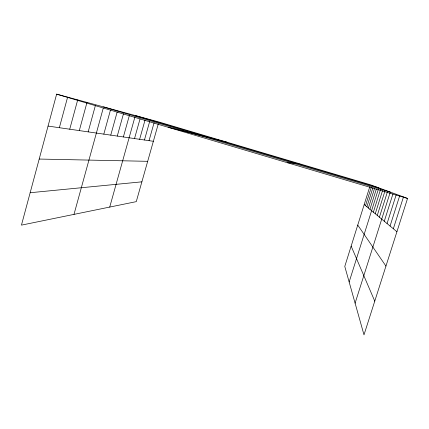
<?xml version="1.0" encoding="UTF-8"?>
<svg xmlns="http://www.w3.org/2000/svg" width="429" height="429" viewBox="0 0 429 429"><rect width="100%" height="100%" fill="white"/><g stroke="black" fill="none" stroke-linecap="round" stroke-linejoin="round"><path stroke-width="0.64" d="M369.798 186.674L344.782 266.42L363.996 334.861L407.55 198.434L370.399 184.76L158.832 121.959L56.639 94.139L21.45 225.128L136.272 201.641L158.285 123.895M59.352 127.708L67.616 97.126M69.734 129.209L77.703 99.871M79.306 130.593L87.001 102.402M88.165 131.875L95.426 105.389M73.997 214.377L103.228 108.194M103.813 134.132L110.441 110.146M110.757 135.135L117.176 112.001M117.267 136.079L123.488 113.712M123.37 136.958L129.408 115.321M109.727 207.068L134.974 116.833M134.524 138.567L140.042 118.892M139.629 139.307L144.991 120.243M144.455 140.004L149.667 121.525M149.029 140.664L154.091 122.737M365.503 205.668L371.294 187.216M366.897 206.826L372.876 187.795M368.372 208.049L374.549 188.406M369.937 209.347L376.319 189.06M349.152 281.982L378.399 189.119M373.364 212.183L380.802 188.588M375.246 213.749L382.539 190.621M377.257 215.417L385.215 190.213M379.408 217.203L387.457 191.747M355.099 303.174L390.283 192.079L103.582 106.918M384.282 221.246L392.991 193.79M387.055 223.547L396.139 194.943M390.063 226.04L399.758 195.565M393.339 228.759L403.48 196.938M30.153 192.728L141.881 181.832M39.2 159.052L147.694 161.315M287.403 162.725L299.018 163.572M48.059 126.078L153.362 141.291M168.179 127.29L227.102 142.224M135.333 115.562L378.796 187.848M56.639 94.139L407.55 198.434M364.183 204.574L396.922 231.73M357.748 225.096L385.955 266.082M351.147 246.123L374.764 301.147"/></g></svg>
